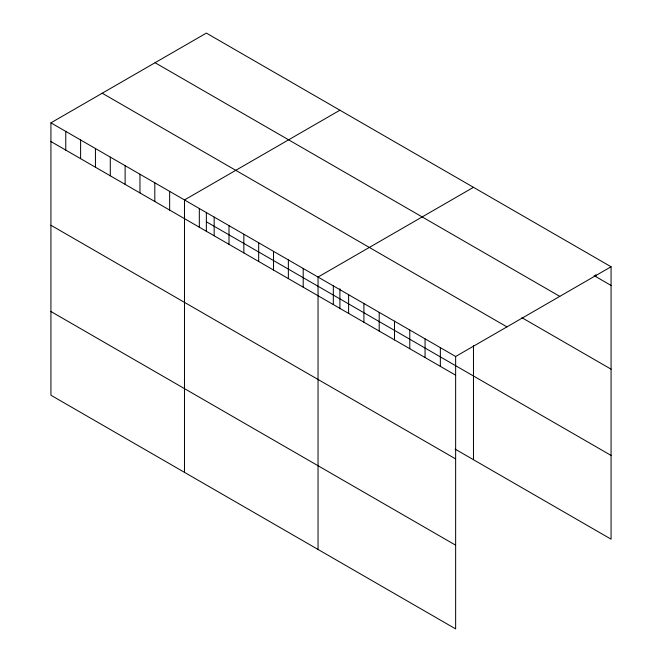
<?xml version="1.0" encoding="UTF-8"?>
<svg xmlns="http://www.w3.org/2000/svg" width="662" height="662" viewBox="0 0 662 662"><rect width="100%" height="100%" fill="white"/><g stroke="black" fill="none" stroke-linecap="round" stroke-linejoin="round"><path stroke-width="0.99" d="M50.924 122.834L455.638 356.495L455.638 628.9L50.924 395.239L50.924 122.834L206.362 33.1L611.076 266.761L611.076 539.166L455.142 449.134M339.912 110.206L184.483 199.941L184.483 472.345M473.471 187.313L318.041 277.055L318.041 549.46M455.638 356.495L611.076 266.761M594.087 275.64L611.076 285.454M155.065 62.716L559.779 296.369M521.888 317.686L611.076 369.173M102.221 93.226L506.935 326.879M206.362 221.778L611.076 455.439M50.924 141.527L455.638 375.188M50.924 225.254L455.638 458.915M50.924 311.512L455.638 545.174M595.783 274.656L595.783 276.625M473.471 345.547L473.471 459.718M440.354 347.666L440.354 366.359M425.062 338.845L425.062 357.538M409.778 330.015L409.778 348.709M394.486 321.186L394.486 339.879M379.194 312.356L379.194 331.05M363.91 303.535L363.91 322.228M348.617 294.706L348.617 313.399M339.912 288.74L339.912 308.74M333.325 285.876L333.325 304.57M303.196 268.482L303.196 287.176M288.359 259.918L288.359 278.611M273.522 251.353L273.522 270.038M258.685 242.78L258.685 261.473M243.839 234.216L243.839 252.909M229.002 225.651L229.002 244.336M214.165 217.078L214.165 235.771M206.362 212.643L206.362 231.626M199.32 208.513L199.32 227.207M169.646 191.376L169.646 210.069M154.809 182.811L154.809 201.505M139.963 174.238L139.963 192.932M125.126 165.674L125.126 184.367M110.289 157.109L110.289 175.802M95.444 148.536L95.444 167.229M80.607 139.972L80.607 158.665M65.77 131.407L65.77 150.1"/></g></svg>
